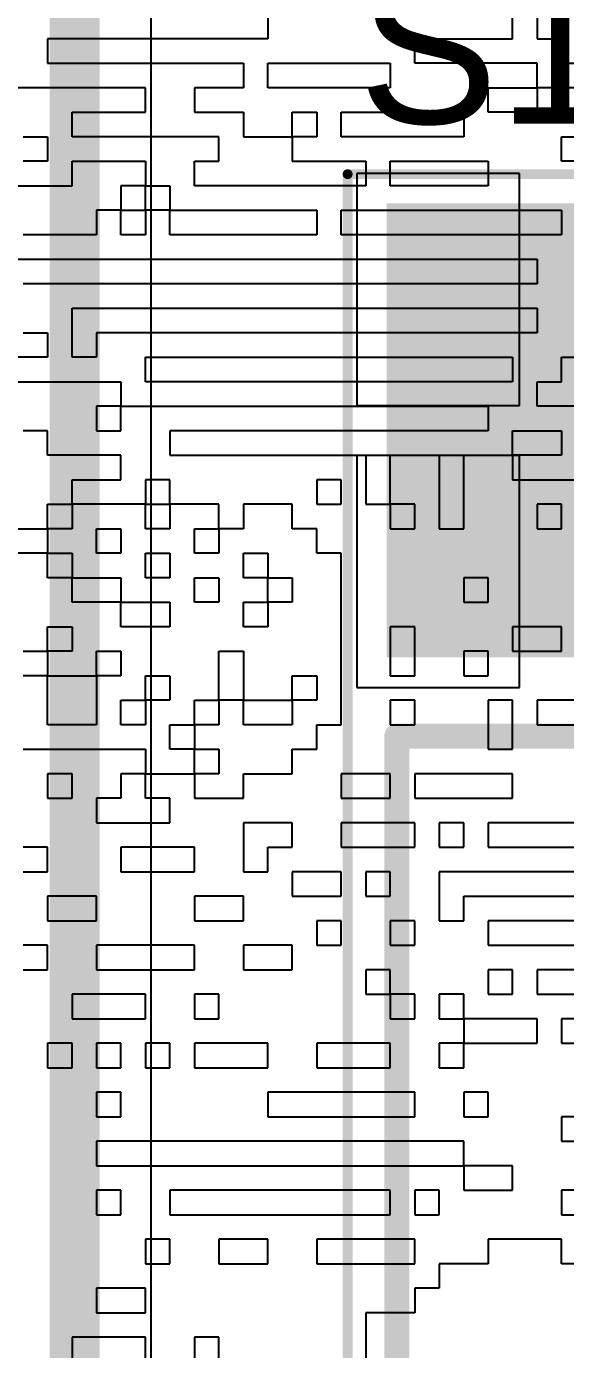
# Model space of a CAD drawing. Header units: inches. Extents: x 0.02 to 6.01, y 0.01 to 5.6.
# Drawn here: x 3.6003 to 3.7081, y 2.3706 to 2.6348 of the extents above; entities that cross this region are included whole.
import ezdxf

# ---------------------------------------------------------------- set-up
doc = ezdxf.new("R2010")
doc.units = ezdxf.units.IN
doc.header["$MEASUREMENT"] = 0
for name, color, linetype in [('Bottom Layer', 5, 'Continuous'), ('Bottom Overlay', 54, 'Continuous'), ('Mechanical 13', 56, 'Continuous'), ('Mechanical 15', 56, 'Continuous'), ('Top Layer', 1, 'Continuous'), ('Top Overlay', 2, 'Continuous'), ('Top Paste', 8, 'Continuous'), ('Top Solder', 216, 'Continuous')]:
    doc.layers.add(name, color=color, linetype=linetype)
doc.styles.add('Arial', font='', dxfattribs={"height": 0.2})
doc.styles.get('Arial').set_extended_font_data('Arial')

# ---------------------------------------------------------------- blocks, each defined once
blk = doc.blocks.new('SW_TL3301AF160QG_24')
at = {"layer": 'Top Layer'}
blk.add_hatch(color=1, dxfattribs=at).paths.add_polyline_path([(0.1378, 0.11614), (0.22047, 0.11614), (0.22047, 0.06102), (0.1378, 0.06102)])
at = {"layer": 'Top Paste'}
blk.add_hatch(color=8, dxfattribs=at).paths.add_polyline_path([(0.1378, 0.11614), (0.22047, 0.11614), (0.22047, 0.06102), (0.1378, 0.06102)])
at = {"layer": 'Top Solder'}
blk.add_hatch(color=216, dxfattribs=at).paths.add_polyline_path([(0.1338, 0.12014), (0.22447, 0.12014), (0.22447, 0.05702), (0.1338, 0.05702)])
at = {"layer": 'Mechanical 13'}
for points in [[(-0.11811, 0.11811, 0.005, 0.005, 0), (0.11811, 0.11811, 0.005, 0.005, 0)], [(0.11811, 0.11811, 0.005, 0.005, 0), (0.11811, -0.11811, 0.005, 0.005, 0)]]:
    blk.add_lwpolyline(points, format="xyseb", dxfattribs=at)
blk.add_lwpolyline([(0.11686, 0.11811, 0.0025, 0.0025, 1), (0.11936, 0.11811, 0.0025, 0.0025, 1)], format="xyseb", close=True, dxfattribs=at)
blk.add_lwpolyline([(0.11686, 0.11811, 0.0025, 0.0025, 1), (0.11936, 0.11811, 0.0025, 0.0025, 1)], format="xyseb", close=True, dxfattribs=at)
at = {"layer": 'Mechanical 15'}
for points in [[(-0.23031, 0.12795, 0.00197, 0.00197, 0), (0.23031, 0.12795, 0.00197, 0.00197, 0)], [(0.23031, 0.12795, 0.00197, 0.00197, 0), (0.23031, -0.12795, 0.00197, 0.00197, 0)]]:
    blk.add_lwpolyline(points, format="xyseb", dxfattribs=at)
blk.add_lwpolyline([(0.22982, 0.12795, 0.000984, 0.000984, 1), (0.23081, 0.12795, 0.000984, 0.000984, 1)], format="xyseb", close=True, dxfattribs=at)
blk.add_lwpolyline([(0.22982, 0.12795, 0.000984, 0.000984, 1), (0.23081, 0.12795, 0.000984, 0.000984, 1)], format="xyseb", close=True, dxfattribs=at)
at = {"layer": 'Top Overlay'}
for points in [[(-0.11811, 0.11811, 0.005, 0.005, 0), (0.11811, 0.11811, 0.005, 0.005, 0)], [(0.11811, 0.11811, 0.005, 0.005, 0), (0.11811, -0.11811, 0.005, 0.005, 0)]]:
    blk.add_lwpolyline(points, format="xyseb", dxfattribs=at)
blk.add_lwpolyline([(0.11686, 0.11811, 0.0025, 0.0025, 1), (0.11936, 0.11811, 0.0025, 0.0025, 1)], format="xyseb", close=True, dxfattribs=at)
blk.add_lwpolyline([(0.11686, 0.11811, 0.0025, 0.0025, 1), (0.11936, 0.11811, 0.0025, 0.0025, 1)], format="xyseb", close=True, dxfattribs=at)

msp = doc.modelspace()

# ---------------------------------------------------------------- linework, layer by layer
at = {"layer": 'Bottom Layer'}
msp.add_lwpolyline([(4.54993, 5.5954, 0.01, 0.01, -0.760418), (3.00371, 0.01993, 0.01, 0.01, 0)], format="xyseb", dxfattribs=at)
at = {"layer": 'Bottom Overlay'}
for p, q in [((3.6486, 2.63727), (3.6486, 2.63237)), ((3.69753, 2.63237), (3.69753, 2.63727)), ((3.70243, 2.63727), (3.70243, 2.63237)), ((3.6486, 2.63237), (3.60456, 2.63237)), ((3.60456, 2.63237), (3.60456, 2.62748)), ((3.67796, 2.62748), (3.67796, 2.63237)), ((3.67796, 2.63237), (3.69753, 2.63237)), ((3.70243, 2.63237), (3.70732, 2.63237)), ((3.70732, 2.63237), (3.70732, 2.62748)), ((3.60456, 2.62748), (3.64371, 2.62748)), ((3.64371, 2.62748), (3.64371, 2.62259)), ((3.6486, 2.62259), (3.6486, 2.62748)), ((3.6486, 2.62748), (3.67307, 2.62748)), ((3.67307, 2.62748), (3.67307, 2.62259)), ((3.70243, 2.62748), (3.67796, 2.62748)), ((3.70243, 2.62259), (3.70243, 2.62748)), ((3.70732, 2.62748), (3.71221, 2.62748)), ((3.62413, 2.62259), (3.58009, 2.62259)), ((3.62413, 2.61769), (3.62413, 2.62259)), ((3.64371, 2.62259), (3.63392, 2.62259)), ((3.63392, 2.62259), (3.63392, 2.61769)), ((3.66328, 2.62259), (3.6486, 2.62259)), ((3.66817, 2.62259), (3.66328, 2.62259)), ((3.67307, 2.62259), (3.66817, 2.62259)), ((3.69264, 2.61769), (3.69264, 2.62259)), ((3.69264, 2.62259), (3.70243, 2.62259)), ((3.70243, 2.62259), (3.70243, 2.61769)), ((3.71221, 2.62259), (3.70243, 2.62259)), ((3.60945, 2.6128), (3.60945, 2.61769)), ((3.60945, 2.61769), (3.62413, 2.61769)), ((3.63392, 2.61769), (3.64371, 2.61769)), ((3.64371, 2.61769), (3.64371, 2.6128)), ((3.65349, 2.6128), (3.65349, 2.61769)), ((3.65349, 2.61769), (3.65839, 2.61769)), ((3.65839, 2.61769), (3.65839, 2.6128)), ((3.66328, 2.61769), (3.66817, 2.61769)), ((3.66328, 2.6128), (3.66328, 2.61769)), ((3.66817, 2.61769), (3.68775, 2.61769)), ((3.68775, 2.61769), (3.68775, 2.6128)), ((3.69753, 2.61769), (3.69264, 2.61769)), ((3.70243, 2.61769), (3.69753, 2.61769)), ((3.59967, 2.6128), (3.60456, 2.6128)), ((3.60456, 2.6128), (3.60456, 2.60791)), ((3.63881, 2.6128), (3.60945, 2.6128)), ((3.63881, 2.60791), (3.63881, 2.6128)), ((3.64371, 2.6128), (3.65349, 2.6128)), ((3.65839, 2.6128), (3.65349, 2.6128)), ((3.65349, 2.6128), (3.65349, 2.60791)), ((3.68775, 2.6128), (3.66328, 2.6128)), ((3.70732, 2.60791), (3.70732, 2.6128)), ((3.70732, 2.6128), (3.71711, 2.6128)), ((3.60456, 2.60791), (3.59967, 2.60791)), ((3.60945, 2.60301), (3.60945, 2.60791)), ((3.60945, 2.60791), (3.62413, 2.60791)), ((3.62413, 2.60791), (3.62413, 2.60301)), ((3.63392, 2.60301), (3.63392, 2.60791)), ((3.63392, 2.60791), (3.63881, 2.60791)), ((3.65349, 2.60791), (3.66817, 2.60791)), ((3.66817, 2.60791), (3.66817, 2.60301)), ((3.67307, 2.60301), (3.67307, 2.60791)), ((3.67307, 2.60791), (3.69264, 2.60791)), ((3.69264, 2.60791), (3.69264, 2.60301)), ((3.72689, 2.60791), (3.70732, 2.60791)), ((3.56541, 2.60301), (3.60945, 2.60301)), ((3.62413, 2.60301), (3.61924, 2.60301)), ((3.61924, 2.60301), (3.61924, 2.59812)), ((3.62413, 2.60301), (3.62903, 2.60301)), ((3.62413, 2.59812), (3.62413, 2.60301)), ((3.62903, 2.60301), (3.62903, 2.59812)), ((3.66817, 2.60301), (3.63392, 2.60301)), ((3.68775, 2.60301), (3.67307, 2.60301)), ((3.69264, 2.60301), (3.68775, 2.60301)), ((3.61924, 2.59812), (3.61435, 2.59812)), ((3.61435, 2.59812), (3.61435, 2.59323)), ((3.61924, 2.59323), (3.61924, 2.59812)), ((3.61924, 2.59812), (3.62413, 2.59812)), ((3.62413, 2.59812), (3.62413, 2.59323)), ((3.62903, 2.59812), (3.62413, 2.59812)), ((3.62903, 2.59323), (3.62903, 2.59812)), ((3.62903, 2.59812), (3.65839, 2.59812)), ((3.65839, 2.59812), (3.65839, 2.59323)), ((3.66328, 2.59323), (3.66328, 2.59812)), ((3.66328, 2.59812), (3.70732, 2.59812)), ((3.70732, 2.59812), (3.70732, 2.59323)), ((3.61435, 2.59323), (3.59967, 2.59323)), ((3.62413, 2.59323), (3.61924, 2.59323)), ((3.65349, 2.59323), (3.62903, 2.59323)), ((3.65839, 2.59323), (3.65349, 2.59323)), ((3.70243, 2.59323), (3.66328, 2.59323)), ((3.70732, 2.59323), (3.70243, 2.59323)), ((3.59477, 2.58833), (3.70243, 2.58833)), ((3.70243, 2.58833), (3.70243, 2.58344)), ((3.70243, 2.58344), (3.59967, 2.58344)), ((3.60945, 2.56876), (3.60945, 2.57855)), ((3.60945, 2.57855), (3.70243, 2.57855)), ((3.70243, 2.57855), (3.70243, 2.57365)), ((3.59967, 2.57365), (3.60456, 2.57365)), ((3.60456, 2.57365), (3.60456, 2.56876)), ((3.67796, 2.57365), (3.61435, 2.57365)), ((3.61435, 2.57365), (3.61435, 2.56876)), ((3.68285, 2.57365), (3.67796, 2.57365)), ((3.70243, 2.57365), (3.68285, 2.57365)), ((3.60456, 2.56876), (3.59477, 2.56876)), ((3.61435, 2.56876), (3.60945, 2.56876)), ((3.62413, 2.56387), (3.62413, 2.56876)), ((3.62413, 2.56876), (3.69753, 2.56876)), ((3.69753, 2.56876), (3.69753, 2.56387)), ((3.70732, 2.56387), (3.70732, 2.56876)), ((3.70732, 2.56876), (3.71221, 2.56876)), ((3.59477, 2.56387), (3.61924, 2.56387)), ((3.61924, 2.56387), (3.61924, 2.55897)), ((3.69753, 2.56387), (3.62413, 2.56387)), ((3.70243, 2.55897), (3.70243, 2.56387)), ((3.70243, 2.56387), (3.70732, 2.56387)), ((3.61924, 2.55897), (3.61435, 2.55897)), ((3.61435, 2.55897), (3.61435, 2.55408)), ((3.61924, 2.55897), (3.69264, 2.55897)), ((3.61924, 2.55408), (3.61924, 2.55897)), ((3.69264, 2.55897), (3.69264, 2.55408)), ((3.76115, 2.55897), (3.70243, 2.55897)), ((3.60456, 2.55408), (3.59967, 2.55408)), ((3.60456, 2.54919), (3.60456, 2.55408)), ((3.61435, 2.55408), (3.61924, 2.55408)), ((3.69264, 2.55408), (3.62903, 2.55408)), ((3.62903, 2.55408), (3.62903, 2.54919)), ((3.69753, 2.54919), (3.69753, 2.55408)), ((3.69753, 2.55408), (3.70732, 2.55408)), ((3.70732, 2.55408), (3.70732, 2.54919)), ((3.61924, 2.54919), (3.60456, 2.54919)), ((3.61924, 2.54429), (3.61924, 2.54919)), ((3.62903, 2.54919), (3.66817, 2.54919)), ((3.66817, 2.54919), (3.66817, 2.5394)), ((3.67307, 2.5394), (3.67307, 2.54919)), ((3.67307, 2.54919), (3.68285, 2.54919)), ((3.68285, 2.54919), (3.68285, 2.53451)), ((3.68775, 2.53451), (3.68775, 2.54919)), ((3.68775, 2.54919), (3.69753, 2.54919)), ((3.70243, 2.54919), (3.69753, 2.54919)), ((3.69753, 2.54919), (3.69753, 2.54429)), ((3.70732, 2.54919), (3.70243, 2.54919)), ((3.60945, 2.5394), (3.60945, 2.54429)), ((3.60945, 2.54429), (3.61924, 2.54429)), ((3.62903, 2.54429), (3.62413, 2.54429)), ((3.62413, 2.54429), (3.62413, 2.5394)), ((3.62903, 2.5394), (3.62903, 2.54429)), ((3.66328, 2.54429), (3.65839, 2.54429)), ((3.65839, 2.54429), (3.65839, 2.5394)), ((3.66328, 2.5394), (3.66328, 2.54429)), ((3.69753, 2.54429), (3.71221, 2.54429)), ((3.60456, 2.53451), (3.60456, 2.5394)), ((3.60456, 2.5394), (3.60945, 2.5394)), ((3.60945, 2.5394), (3.60945, 2.53451)), ((3.62413, 2.5394), (3.60945, 2.5394)), ((3.62413, 2.53451), (3.62413, 2.5394)), ((3.62413, 2.5394), (3.62903, 2.5394)), ((3.62903, 2.5394), (3.62903, 2.53451)), ((3.63881, 2.5394), (3.62903, 2.5394)), ((3.63881, 2.53451), (3.63881, 2.5394)), ((3.65349, 2.5394), (3.64371, 2.5394)), ((3.64371, 2.5394), (3.64371, 2.53451)), ((3.65349, 2.53451), (3.65349, 2.5394)), ((3.65839, 2.5394), (3.66328, 2.5394)), ((3.66817, 2.5394), (3.67307, 2.5394)), ((3.67307, 2.5394), (3.67307, 2.53451)), ((3.67796, 2.5394), (3.67307, 2.5394)), ((3.67796, 2.53451), (3.67796, 2.5394)), ((3.70732, 2.5394), (3.70243, 2.5394)), ((3.70243, 2.5394), (3.70243, 2.53451)), ((3.70732, 2.53451), (3.70732, 2.5394)), ((3.59477, 2.53451), (3.60456, 2.53451)), ((3.60456, 2.53451), (3.60456, 2.52961)), ((3.60945, 2.53451), (3.60456, 2.53451)), ((3.61435, 2.53451), (3.61924, 2.53451)), ((3.61435, 2.52961), (3.61435, 2.53451)), ((3.61924, 2.53451), (3.61924, 2.52961)), ((3.62903, 2.53451), (3.62413, 2.53451)), ((3.63392, 2.52961), (3.63392, 2.53451)), ((3.63392, 2.53451), (3.63881, 2.53451)), ((3.63881, 2.53451), (3.63881, 2.52961)), ((3.64371, 2.53451), (3.63881, 2.53451)), ((3.65839, 2.53451), (3.65349, 2.53451)), ((3.65839, 2.52961), (3.65839, 2.53451)), ((3.67307, 2.53451), (3.67796, 2.53451)), ((3.68285, 2.53451), (3.68775, 2.53451)), ((3.70243, 2.53451), (3.70732, 2.53451)), ((3.60456, 2.52961), (3.59477, 2.52961)), ((3.60456, 2.52472), (3.60456, 2.52961)), ((3.60456, 2.52961), (3.60945, 2.52961)), ((3.60945, 2.52961), (3.60945, 2.52472)), ((3.61924, 2.52961), (3.61435, 2.52961)), ((3.62413, 2.52472), (3.62413, 2.52961)), ((3.62413, 2.52961), (3.62903, 2.52961)), ((3.62903, 2.52961), (3.62903, 2.52472)), ((3.63881, 2.52961), (3.63392, 2.52961)), ((3.64371, 2.52472), (3.64371, 2.52961)), ((3.64371, 2.52961), (3.6486, 2.52961)), ((3.6486, 2.52961), (3.6486, 2.52472)), ((3.66328, 2.52961), (3.65839, 2.52961)), ((3.66328, 2.49536), (3.66328, 2.52961)), ((3.60945, 2.52472), (3.60456, 2.52472)), ((3.60945, 2.51983), (3.60945, 2.52472)), ((3.60945, 2.52472), (3.61924, 2.52472)), ((3.61924, 2.52472), (3.61924, 2.51983)), ((3.62903, 2.52472), (3.62413, 2.52472)), ((3.63392, 2.51983), (3.63392, 2.52472)), ((3.63392, 2.52472), (3.63881, 2.52472)), ((3.63881, 2.52472), (3.63881, 2.51983)), ((3.6486, 2.52472), (3.64371, 2.52472)), ((3.6486, 2.51983), (3.6486, 2.52472)), ((3.6486, 2.52472), (3.65349, 2.52472)), ((3.65349, 2.52472), (3.65349, 2.51983)), ((3.69264, 2.52472), (3.68775, 2.52472)), ((3.68775, 2.52472), (3.68775, 2.51983)), ((3.69264, 2.51983), (3.69264, 2.52472)), ((3.61435, 2.51983), (3.60945, 2.51983)), ((3.61924, 2.51983), (3.61435, 2.51983)), ((3.61924, 2.51493), (3.61924, 2.51983)), ((3.61924, 2.51983), (3.62903, 2.51983)), ((3.62903, 2.51983), (3.62903, 2.51493)), ((3.63881, 2.51983), (3.63392, 2.51983)), ((3.64371, 2.51493), (3.64371, 2.51983)), ((3.64371, 2.51983), (3.6486, 2.51983)), ((3.65349, 2.51983), (3.6486, 2.51983)), ((3.6486, 2.51983), (3.6486, 2.51493)), ((3.68775, 2.51983), (3.69264, 2.51983)), ((3.60456, 2.51493), (3.60945, 2.51493)), ((3.60456, 2.51004), (3.60456, 2.51493)), ((3.60945, 2.51493), (3.60945, 2.51004)), ((3.62903, 2.51493), (3.61924, 2.51493)), ((3.6486, 2.51493), (3.64371, 2.51493)), ((3.67796, 2.51493), (3.67307, 2.51493)), ((3.67307, 2.51493), (3.67307, 2.50515)), ((3.67796, 2.51004), (3.67796, 2.51493)), ((3.70732, 2.51493), (3.69753, 2.51493)), ((3.69753, 2.51493), (3.69753, 2.51004)), ((3.70732, 2.51004), (3.70732, 2.51493)), ((3.59967, 2.51004), (3.60456, 2.51004)), ((3.60456, 2.51004), (3.60456, 2.50515)), ((3.60945, 2.51004), (3.60456, 2.51004)), ((3.61435, 2.50515), (3.61435, 2.51004)), ((3.61435, 2.51004), (3.61924, 2.51004)), ((3.61924, 2.51004), (3.61924, 2.50515)), ((3.63881, 2.50515), (3.63881, 2.51004)), ((3.63881, 2.51004), (3.64371, 2.51004)), ((3.64371, 2.51004), (3.64371, 2.50025)), ((3.67796, 2.50515), (3.67796, 2.51004)), ((3.69264, 2.51004), (3.68775, 2.51004)), ((3.68775, 2.51004), (3.68775, 2.50515)), ((3.69264, 2.50515), (3.69264, 2.51004)), ((3.69753, 2.51004), (3.70732, 2.51004)), ((3.60456, 2.50515), (3.59967, 2.50515)), ((3.60456, 2.49536), (3.60456, 2.50515)), ((3.60456, 2.50515), (3.61435, 2.50515)), ((3.61924, 2.50515), (3.61435, 2.50515)), ((3.61435, 2.50515), (3.61435, 2.49536)), ((3.62413, 2.50515), (3.62903, 2.50515)), ((3.62413, 2.50025), (3.62413, 2.50515)), ((3.62903, 2.50515), (3.62903, 2.50025)), ((3.63881, 2.50025), (3.63881, 2.50515)), ((3.65349, 2.50025), (3.65349, 2.50515)), ((3.65349, 2.50515), (3.65839, 2.50515)), ((3.65839, 2.50515), (3.65839, 2.50025)), ((3.67307, 2.50515), (3.67796, 2.50515)), ((3.68775, 2.50515), (3.69264, 2.50515)), ((3.61924, 2.49536), (3.61924, 2.50025)), ((3.61924, 2.50025), (3.62413, 2.50025)), ((3.62903, 2.50025), (3.62413, 2.50025)), ((3.62413, 2.50025), (3.62413, 2.49536)), ((3.63392, 2.49536), (3.63392, 2.50025)), ((3.63392, 2.50025), (3.63881, 2.50025)), ((3.64371, 2.50025), (3.63881, 2.50025)), ((3.63881, 2.50025), (3.63881, 2.49536)), ((3.64371, 2.49536), (3.64371, 2.50025)), ((3.64371, 2.50025), (3.65349, 2.50025)), ((3.65839, 2.50025), (3.65349, 2.50025)), ((3.65349, 2.50025), (3.65349, 2.49536)), ((3.67796, 2.50025), (3.67307, 2.50025)), ((3.67307, 2.50025), (3.67307, 2.49536)), ((3.67796, 2.49536), (3.67796, 2.50025)), ((3.69753, 2.50025), (3.69264, 2.50025)), ((3.69264, 2.50025), (3.69264, 2.49536)), ((3.69753, 2.49047), (3.69753, 2.50025)), ((3.71221, 2.50025), (3.70243, 2.50025)), ((3.70243, 2.50025), (3.70243, 2.49536)), ((3.60945, 2.49536), (3.60456, 2.49536)), ((3.61435, 2.49536), (3.60945, 2.49536)), ((3.62413, 2.49536), (3.61924, 2.49536)), ((3.62903, 2.49047), (3.62903, 2.49536)), ((3.62903, 2.49536), (3.63392, 2.49536)), ((3.63881, 2.49536), (3.63392, 2.49536)), ((3.63392, 2.49536), (3.63392, 2.49047)), ((3.65349, 2.49536), (3.64371, 2.49536)), ((3.65839, 2.49047), (3.65839, 2.49536)), ((3.65839, 2.49536), (3.66328, 2.49536)), ((3.67307, 2.49536), (3.67796, 2.49536)), ((3.69264, 2.49536), (3.69264, 2.49047)), ((3.70243, 2.49536), (3.71221, 2.49536)), ((3.59967, 2.49047), (3.62413, 2.49047)), ((3.62413, 2.49047), (3.62413, 2.48557)), ((3.63392, 2.49047), (3.62903, 2.49047)), ((3.63392, 2.48557), (3.63392, 2.49047)), ((3.63392, 2.49047), (3.63881, 2.49047)), ((3.63881, 2.49047), (3.63881, 2.48557)), ((3.65349, 2.48557), (3.65349, 2.49047)), ((3.65349, 2.49047), (3.65839, 2.49047)), ((3.69264, 2.49047), (3.69753, 2.49047)), ((3.60945, 2.48557), (3.60456, 2.48557)), ((3.60456, 2.48557), (3.60456, 2.48068)), ((3.60945, 2.48068), (3.60945, 2.48557)), ((3.62413, 2.48557), (3.61924, 2.48557)), ((3.61924, 2.48557), (3.61924, 2.48068)), ((3.62413, 2.48557), (3.63392, 2.48557)), ((3.62413, 2.48068), (3.62413, 2.48557)), ((3.63881, 2.48557), (3.63392, 2.48557)), ((3.63392, 2.48557), (3.63392, 2.48068)), ((3.64371, 2.48068), (3.64371, 2.48557)), ((3.64371, 2.48557), (3.65349, 2.48557)), ((3.67307, 2.48557), (3.66328, 2.48557)), ((3.66328, 2.48557), (3.66328, 2.48068)), ((3.67307, 2.48068), (3.67307, 2.48557)), ((3.69753, 2.48557), (3.67796, 2.48557)), ((3.67796, 2.48557), (3.67796, 2.48068)), ((3.69753, 2.48068), (3.69753, 2.48557)), ((3.60456, 2.48068), (3.60945, 2.48068)), ((3.61924, 2.48068), (3.61435, 2.48068)), ((3.61435, 2.48068), (3.61435, 2.47579)), ((3.62903, 2.48068), (3.62413, 2.48068)), ((3.62903, 2.47579), (3.62903, 2.48068)), ((3.63392, 2.48068), (3.64371, 2.48068)), ((3.66328, 2.48068), (3.67307, 2.48068)), ((3.67796, 2.48068), (3.69753, 2.48068)), ((3.61435, 2.47579), (3.62903, 2.47579)), ((3.65349, 2.47579), (3.64371, 2.47579)), ((3.64371, 2.47579), (3.64371, 2.466)), ((3.65349, 2.47089), (3.65349, 2.47579)), ((3.67796, 2.47579), (3.66328, 2.47579)), ((3.66328, 2.47579), (3.66328, 2.47089)), ((3.67796, 2.47089), (3.67796, 2.47579)), ((3.68775, 2.47579), (3.68285, 2.47579)), ((3.68285, 2.47579), (3.68285, 2.47089)), ((3.68775, 2.47089), (3.68775, 2.47579)), ((3.74157, 2.47579), (3.69264, 2.47579)), ((3.69264, 2.47579), (3.69264, 2.47089)), ((3.60456, 2.47089), (3.59967, 2.47089)), ((3.60456, 2.466), (3.60456, 2.47089)), ((3.63392, 2.47089), (3.61924, 2.47089)), ((3.61924, 2.47089), (3.61924, 2.466)), ((3.63392, 2.466), (3.63392, 2.47089)), ((3.6486, 2.466), (3.6486, 2.47089)), ((3.6486, 2.47089), (3.65349, 2.47089)), ((3.66328, 2.47089), (3.67796, 2.47089)), ((3.68285, 2.47089), (3.68775, 2.47089)), ((3.69264, 2.47089), (3.74157, 2.47089)), ((3.59967, 2.466), (3.60456, 2.466)), ((3.61924, 2.466), (3.63392, 2.466)), ((3.64371, 2.466), (3.6486, 2.466)), ((3.66328, 2.466), (3.65349, 2.466)), ((3.65349, 2.466), (3.65349, 2.46111)), ((3.66328, 2.46111), (3.66328, 2.466)), ((3.67307, 2.466), (3.66817, 2.466)), ((3.66817, 2.466), (3.66817, 2.46111)), ((3.67307, 2.46111), (3.67307, 2.466)), ((3.74157, 2.466), (3.68285, 2.466)), ((3.68285, 2.466), (3.68285, 2.45621)), ((3.61435, 2.46111), (3.60456, 2.46111)), ((3.60456, 2.46111), (3.60456, 2.45621)), ((3.61435, 2.45621), (3.61435, 2.46111)), ((3.64371, 2.46111), (3.63392, 2.46111)), ((3.63392, 2.46111), (3.63392, 2.45621)), ((3.64371, 2.45621), (3.64371, 2.46111)), ((3.65349, 2.46111), (3.66328, 2.46111)), ((3.66817, 2.46111), (3.67307, 2.46111)), ((3.68775, 2.45621), (3.68775, 2.46111)), ((3.68775, 2.46111), (3.74157, 2.46111)), ((3.60456, 2.45621), (3.61435, 2.45621)), ((3.63392, 2.45621), (3.64371, 2.45621)), ((3.66328, 2.45621), (3.65839, 2.45621)), ((3.65839, 2.45621), (3.65839, 2.45132)), ((3.66328, 2.45132), (3.66328, 2.45621)), ((3.67796, 2.45621), (3.67307, 2.45621)), ((3.67307, 2.45621), (3.67307, 2.45132)), ((3.67796, 2.45132), (3.67796, 2.45621)), ((3.68285, 2.45621), (3.68775, 2.45621)), ((3.73668, 2.45621), (3.69264, 2.45621)), ((3.69264, 2.45621), (3.69264, 2.45132)), ((3.60456, 2.45132), (3.59967, 2.45132)), ((3.60456, 2.44643), (3.60456, 2.45132)), ((3.63392, 2.45132), (3.61435, 2.45132)), ((3.61435, 2.45132), (3.61435, 2.44643)), ((3.63392, 2.44643), (3.63392, 2.45132)), ((3.65349, 2.45132), (3.64371, 2.45132)), ((3.64371, 2.45132), (3.64371, 2.44643)), ((3.65349, 2.44643), (3.65349, 2.45132)), ((3.65839, 2.45132), (3.66328, 2.45132)), ((3.67307, 2.45132), (3.67796, 2.45132)), ((3.69264, 2.45132), (3.73668, 2.45132)), ((3.59967, 2.44643), (3.60456, 2.44643)), ((3.61435, 2.44643), (3.63392, 2.44643)), ((3.64371, 2.44643), (3.65349, 2.44643)), ((3.67307, 2.44643), (3.66817, 2.44643)), ((3.66817, 2.44643), (3.66817, 2.44153)), ((3.67307, 2.44153), (3.67307, 2.44643)), ((3.69753, 2.44643), (3.69264, 2.44643)), ((3.69264, 2.44643), (3.69264, 2.44153)), ((3.69753, 2.44153), (3.69753, 2.44643)), ((3.71221, 2.44643), (3.70243, 2.44643)), ((3.70243, 2.44643), (3.70243, 2.44153)), ((3.62413, 2.44153), (3.60945, 2.44153)), ((3.60945, 2.44153), (3.60945, 2.43664)), ((3.62413, 2.43664), (3.62413, 2.44153)), ((3.63881, 2.44153), (3.63392, 2.44153)), ((3.63392, 2.44153), (3.63392, 2.43664)), ((3.63881, 2.43664), (3.63881, 2.44153)), ((3.66817, 2.44153), (3.67307, 2.44153)), ((3.67307, 2.44153), (3.67307, 2.43664)), ((3.67796, 2.44153), (3.67307, 2.44153)), ((3.67796, 2.43664), (3.67796, 2.44153)), ((3.68775, 2.44153), (3.68285, 2.44153)), ((3.68285, 2.44153), (3.68285, 2.43664)), ((3.68775, 2.43664), (3.68775, 2.44153)), ((3.69264, 2.44153), (3.69753, 2.44153)), ((3.70243, 2.44153), (3.71221, 2.44153)), ((3.60945, 2.43664), (3.62413, 2.43664)), ((3.63392, 2.43664), (3.63881, 2.43664)), ((3.67307, 2.43664), (3.67796, 2.43664)), ((3.68285, 2.43664), (3.68775, 2.43664)), ((3.68775, 2.43664), (3.68775, 2.43175)), ((3.70243, 2.43664), (3.68775, 2.43664)), ((3.70243, 2.43175), (3.70243, 2.43664)), ((3.71221, 2.43664), (3.70732, 2.43664)), ((3.70732, 2.43664), (3.70732, 2.43175)), ((3.60945, 2.43175), (3.60456, 2.43175)), ((3.60456, 2.43175), (3.60456, 2.42685)), ((3.60945, 2.42685), (3.60945, 2.43175)), ((3.61924, 2.43175), (3.61435, 2.43175)), ((3.61435, 2.43175), (3.61435, 2.42685)), ((3.61924, 2.42685), (3.61924, 2.43175)), ((3.62903, 2.43175), (3.62413, 2.43175)), ((3.62413, 2.43175), (3.62413, 2.42685)), ((3.62903, 2.42685), (3.62903, 2.43175)), ((3.6486, 2.43175), (3.63392, 2.43175)), ((3.63392, 2.43175), (3.63392, 2.42685)), ((3.6486, 2.42685), (3.6486, 2.43175)), ((3.67307, 2.43175), (3.65839, 2.43175)), ((3.65839, 2.43175), (3.65839, 2.42685)), ((3.67307, 2.42685), (3.67307, 2.43175)), ((3.68775, 2.43175), (3.68285, 2.43175)), ((3.68285, 2.43175), (3.68285, 2.42685)), ((3.68775, 2.43175), (3.70243, 2.43175)), ((3.68775, 2.42685), (3.68775, 2.43175)), ((3.70732, 2.43175), (3.72689, 2.43175)), ((3.60456, 2.42685), (3.60945, 2.42685)), ((3.61435, 2.42685), (3.61924, 2.42685)), ((3.62413, 2.42685), (3.62903, 2.42685)), ((3.63392, 2.42685), (3.6486, 2.42685)), ((3.65839, 2.42685), (3.67307, 2.42685)), ((3.68285, 2.42685), (3.68775, 2.42685)), ((3.61924, 2.42196), (3.61435, 2.42196)), ((3.61435, 2.42196), (3.61435, 2.41707)), ((3.61924, 2.41707), (3.61924, 2.42196)), ((3.67796, 2.42196), (3.6486, 2.42196)), ((3.6486, 2.42196), (3.6486, 2.41707)), ((3.67796, 2.41707), (3.67796, 2.42196)), ((3.69264, 2.42196), (3.68775, 2.42196)), ((3.68775, 2.42196), (3.68775, 2.41707)), ((3.69264, 2.41707), (3.69264, 2.42196)), ((3.61435, 2.41707), (3.61924, 2.41707)), ((3.6486, 2.41707), (3.67796, 2.41707)), ((3.68775, 2.41707), (3.69264, 2.41707)), ((3.71711, 2.41707), (3.70732, 2.41707)), ((3.70732, 2.41707), (3.70732, 2.41217)), ((3.68775, 2.41217), (3.61435, 2.41217)), ((3.61435, 2.41217), (3.61435, 2.40728)), ((3.68775, 2.40728), (3.68775, 2.41217)), ((3.70732, 2.41217), (3.71711, 2.41217)), ((3.61435, 2.40728), (3.68775, 2.40728)), ((3.68775, 2.40728), (3.68775, 2.40239)), ((3.69753, 2.40728), (3.68775, 2.40728)), ((3.69753, 2.40239), (3.69753, 2.40728)), ((3.61924, 2.40239), (3.61435, 2.40239)), ((3.61435, 2.40239), (3.61435, 2.39749)), ((3.61924, 2.39749), (3.61924, 2.40239)), ((3.67307, 2.40239), (3.62903, 2.40239)), ((3.62903, 2.40239), (3.62903, 2.39749)), ((3.67307, 2.39749), (3.67307, 2.40239)), ((3.68285, 2.40239), (3.67796, 2.40239)), ((3.67796, 2.40239), (3.67796, 2.39749)), ((3.68285, 2.39749), (3.68285, 2.40239)), ((3.68775, 2.40239), (3.69753, 2.40239)), ((3.71221, 2.40239), (3.70732, 2.40239)), ((3.70732, 2.40239), (3.70732, 2.39749)), ((3.61435, 2.39749), (3.61924, 2.39749)), ((3.62903, 2.39749), (3.67307, 2.39749)), ((3.67796, 2.39749), (3.68285, 2.39749)), ((3.70732, 2.39749), (3.71711, 2.39749)), ((3.62903, 2.3926), (3.62413, 2.3926)), ((3.62413, 2.3926), (3.62413, 2.38771)), ((3.62903, 2.38771), (3.62903, 2.3926)), ((3.6486, 2.3926), (3.63881, 2.3926)), ((3.63881, 2.3926), (3.63881, 2.38771)), ((3.6486, 2.38771), (3.6486, 2.3926)), ((3.67796, 2.3926), (3.65839, 2.3926)), ((3.65839, 2.3926), (3.65839, 2.38771)), ((3.67796, 2.38771), (3.67796, 2.3926)), ((3.70732, 2.3926), (3.69264, 2.3926)), ((3.69264, 2.3926), (3.69264, 2.38771)), ((3.70732, 2.38771), (3.70732, 2.3926)), ((3.62413, 2.38771), (3.62903, 2.38771)), ((3.63881, 2.38771), (3.6486, 2.38771)), ((3.65839, 2.38771), (3.67796, 2.38771)), ((3.69264, 2.38771), (3.68285, 2.38771)), ((3.68285, 2.38771), (3.68285, 2.38281)), ((3.71711, 2.38771), (3.70732, 2.38771)), ((3.62413, 2.38281), (3.61435, 2.38281)), ((3.61435, 2.38281), (3.61435, 2.37792)), ((3.62413, 2.37792), (3.62413, 2.38281)), ((3.68285, 2.38281), (3.67796, 2.38281)), ((3.67796, 2.38281), (3.67796, 2.37792)), ((3.61435, 2.37792), (3.62413, 2.37792)), ((3.67796, 2.37792), (3.66817, 2.37792)), ((3.66817, 2.37792), (3.66817, 2.36813)), ((3.62413, 2.37303), (3.60945, 2.37303)), ((3.60945, 2.37303), (3.60945, 2.36324)), ((3.62413, 2.36813), (3.62413, 2.37303)), ((3.63881, 2.37303), (3.63392, 2.37303)), ((3.63392, 2.37303), (3.63392, 2.36813)), ((3.63881, 2.36813), (3.63881, 2.37303))]:
    msp.add_line(p, q, dxfattribs=at)
at = {"layer": 'Top Layer'}
for p, q in [((3.62529, 2.10033), (3.62529, 3.22187)), ((3.69892, 2.60547), (3.66636, 2.60547)), ((3.66636, 2.60547), (3.66636, 2.55913)), ((3.69892, 2.55913), (3.69892, 2.60547)), ((3.66636, 2.55913), (3.69892, 2.55913)), ((3.69892, 2.54913), (3.66636, 2.54913)), ((3.66636, 2.54913), (3.66636, 2.5028)), ((3.69892, 2.5028), (3.69892, 2.54913)), ((3.66636, 2.5028), (3.69892, 2.5028))]:
    msp.add_line(p, q, dxfattribs=at)
for points in [[(4.54809, 5.5936, 0.01, 0.01, -0.760418), (3.00187, 0.01813, 0.01, 0.01, 0)], [(3.61, 2.094, 0.01, 0.01, 0), (3.61, 3.22187, 0.01, 0.01, 0)]]:
    msp.add_lwpolyline(points, format="xyseb", dxfattribs=at)

# ---------------------------------------------------------------- block references
at = {"rotation": 90}
msp.add_blockref('SW_TL3301AF160QG_24', (3.7925, 2.375), dxfattribs=at)

# ---------------------------------------------------------------- texts
at = {"layer": 'Top Overlay', "style": 'Arial'}
msp.add_text('S1', height=0.03, dxfattribs=at).set_placement((3.66669, 2.61542))

doc.saveas('drawing.dxf')
